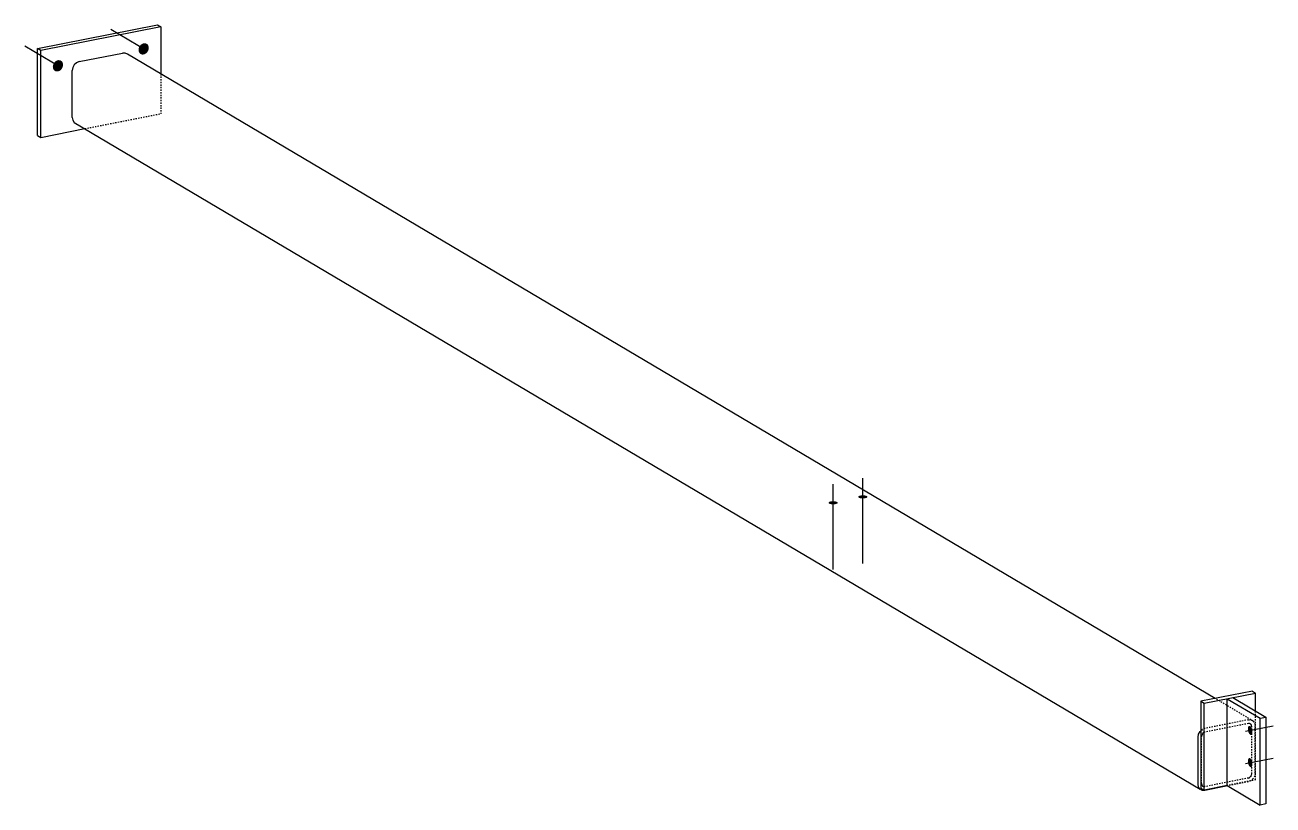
# Model space of a CAD drawing. Header units: millimetres. Extents: x 5 to 26112, y 5 to 1207.
# Drawn here: x 5 to 1897, y 24 to 1207 of the extents above; entities that cross this region are included whole.
import ezdxf

# ---------------------------------------------------------------- set-up
doc = ezdxf.new("R2010")
doc.units = ezdxf.units.MM
doc.linetypes.add('DXK_LINE_DOT2', pattern=[3.9198, 1.9599, -1.9599])
doc.layers.add('STÅL', color=7, linetype='Continuous')

msp = doc.modelspace()

# ---------------------------------------------------------------- hatches: boundary and pattern name
at = {"layer": 'STÅL', "linetype": 'Continuous'}
for points in [[(178.6, 1174.2), (179.7, 1175.7), (181, 1177), (182.5, 1178), (184.1, 1178.7), (185.7, 1179), (187.3, 1179), (188.8, 1178.5), (190.1, 1177.8), (191.2, 1176.7), (192, 1175.3), (192.5, 1173.7), (192.7, 1172), (192.5, 1170.2), (192, 1168.4), (191.2, 1166.7), (190.1, 1165.2), (188.8, 1163.9), (187.3, 1162.9), (185.7, 1162.2), (184.1, 1161.9), (182.5, 1161.9), (181, 1162.4), (179.7, 1163.1), (178.6, 1164.2), (177.8, 1165.6), (177.3, 1167.2), (177.1, 1168.9), (177.3, 1170.7), (177.8, 1172.5)], [(48.7, 1148.5), (49.8, 1150.1), (51.1, 1151.4), (52.6, 1152.4), (54.2, 1153.1), (55.8, 1153.4), (57.4, 1153.3), (58.9, 1152.9), (60.2, 1152.1), (61.3, 1151), (62.1, 1149.6), (62.6, 1148.1), (62.8, 1146.3), (62.6, 1144.5), (62.1, 1142.8), (61.3, 1141.1), (60.2, 1139.5), (58.9, 1138.2), (57.4, 1137.2), (55.8, 1136.6), (54.2, 1136.2), (52.6, 1136.3), (51.1, 1136.7), (49.8, 1137.5), (48.7, 1138.6), (47.9, 1140), (47.4, 1141.5), (47.2, 1143.3), (47.4, 1145.1), (47.9, 1146.8)], [(1274.9, 488.8), (1273.5, 488.8), (1272.1, 489), (1270.8, 489.3), (1269.7, 489.6), (1268.9, 490), (1268.3, 490.4), (1268, 490.9), (1268, 491.4), (1268.3, 491.9), (1268.9, 492.4), (1269.7, 492.8), (1270.8, 493.1), (1272.1, 493.4), (1273.5, 493.5), (1274.9, 493.6), (1276.4, 493.5), (1277.8, 493.4), (1279.1, 493.1), (1280.2, 492.8), (1281, 492.4), (1281.6, 491.9), (1281.9, 491.4), (1281.9, 490.9), (1281.6, 490.4), (1281, 490), (1280.2, 489.6), (1279.1, 489.3), (1277.8, 489), (1276.4, 488.8)], [(1229.9, 479.9), (1228.5, 480), (1227.1, 480.1), (1225.8, 480.4), (1224.7, 480.7), (1223.9, 481.1), (1223.3, 481.6), (1223, 482), (1223, 482.5), (1223.3, 483), (1223.9, 483.5), (1224.7, 483.9), (1225.8, 484.2), (1227.1, 484.5), (1228.5, 484.6), (1229.9, 484.7), (1231.4, 484.6), (1232.8, 484.5), (1234, 484.2), (1235.1, 483.9), (1236, 483.5), (1236.6, 483), (1236.9, 482.5), (1236.9, 482), (1236.6, 481.6), (1236, 481.1), (1235.1, 480.7), (1234, 480.4), (1232.8, 480.1), (1231.4, 480)], [(1865.3, 137.8), (1865.5, 136.4), (1865.6, 135), (1865.5, 133.7), (1865.3, 132.5), (1864.9, 131.6), (1864.4, 130.9), (1863.8, 130.4), (1863.1, 130.3), (1862.4, 130.5), (1861.7, 130.9), (1861, 131.7), (1860.3, 132.6), (1859.7, 133.8), (1859.2, 135.1), (1858.9, 136.6), (1858.7, 138), (1858.6, 139.4), (1858.7, 140.7), (1858.9, 141.9), (1859.3, 142.8), (1859.8, 143.5), (1860.4, 144), (1861.1, 144.1), (1861.8, 143.9), (1862.5, 143.5), (1863.3, 142.7), (1863.9, 141.7), (1864.5, 140.6), (1865, 139.2)], [(1865.3, 89), (1865.5, 87.5), (1865.6, 86.1), (1865.5, 84.8), (1865.3, 83.7), (1864.9, 82.7), (1864.4, 82), (1863.8, 81.6), (1863.1, 81.4), (1862.4, 81.6), (1861.7, 82.1), (1861, 82.8), (1860.3, 83.8), (1859.7, 85), (1859.2, 86.3), (1858.9, 87.7), (1858.7, 89.1), (1858.6, 90.5), (1858.7, 91.8), (1858.9, 93), (1859.3, 94), (1859.8, 94.7), (1860.4, 95.1), (1861.1, 95.2), (1861.8, 95.1), (1862.5, 94.6), (1863.3, 93.9), (1863.9, 92.9), (1864.5, 91.7), (1865, 90.4)]]:
    msp.add_hatch(color=96, dxfattribs=at).paths.add_polyline_path(points)

# ---------------------------------------------------------------- linework, layer by layer
at = {"layer": 'STÅL', "color": 2, "linetype": 'Continuous'}
for p, q in [((24, 1170.8), (205.9, 1206.7)), ((210.9, 1203.8), (29, 1167.9)), ((205.9, 1206.7), (210.9, 1203.8)), ((210.9, 1203.8), (210.9, 1132.3)), ((24, 1039.3), (24, 1170.8)), ((29, 1167.9), (24, 1170.8)), ((29, 1036.3), (29, 1167.9)), ((87, 1151.1), (152.8, 1164.1)), ((156.8, 1164.1), (152.8, 1164.1)), ((160.2, 1162.3), (156.8, 1164.1)), ((1809, 185.5), (160.2, 1162.3)), ((77.4, 1142.3), (76.6, 1137.8)), ((76.6, 1066.4), (76.6, 1137.8)), ((79.7, 1146.4), (77.4, 1142.3)), ((83, 1149.5), (79.7, 1146.4)), ((87, 1151.1), (83, 1149.5)), ((76.6, 1066.4), (77.4, 1062.2)), ((77.4, 1062.2), (79.7, 1059)), ((29, 1036.3), (95.8, 1049.5)), ((79.7, 1059), (1786.2, 48.1)), ((24, 1039.3), (29, 1036.3)), ((1865.4, 196.7), (1787.5, 181.3)), ((1792.5, 178.3), (1870.4, 193.7)), ((1865.4, 196.7), (1870.4, 193.7)), ((1870.4, 166.4), (1870.4, 193.7)), ((1787.5, 181.3), (1787.5, 49.7)), ((1787.5, 181.3), (1792.5, 178.3)), ((1792.5, 46.8), (1792.5, 178.3)), ((1827.1, 185.2), (1835.8, 186.9)), ((1827.1, 53.6), (1827.1, 185.2)), ((1827.1, 185.2), (1877.1, 155.6)), ((1835.8, 186.9), (1885.8, 157.3)), ((1877.1, 155.6), (1885.8, 157.3)), ((1877.1, 24), (1877.1, 155.6)), ((1885.8, 157.3), (1885.8, 25.7)), ((1783.9, 131.4), (1786.2, 135.5)), ((1787.5, 136.6), (1786.2, 135.5)), ((1783.1, 126.9), (1783.9, 131.4)), ((1783.1, 55.5), (1783.1, 126.9)), ((1783.9, 51.3), (1783.1, 55.5)), ((1786.2, 48.1), (1783.9, 51.3)), ((1789.5, 46.3), (1786.2, 48.1)), ((1787.5, 49.7), (1792.5, 46.8)), ((1793.5, 46.2), (1789.5, 46.3)), ((1827.1, 53.6), (1792.5, 46.8)), ((1828.1, 53.1), (1793.5, 46.2)), ((1827.1, 53.6), (1877.1, 24)), ((1885.8, 25.7), (1877.1, 24))]:
    msp.add_line(p, q, dxfattribs=at)
at = {"layer": 'STÅL', "color": 96, "linetype": 'Continuous'}
for p, q in [((189.5, 1167.7), (134.9, 1200.1)), ((59.6, 1142.1), (5, 1174.4)), ((1274.9, 390.2), (1274.9, 519.4)), ((1229.9, 381.3), (1229.9, 510.5)), ((1855.2, 135.8), (1896.7, 144)), ((1855.2, 87), (1896.7, 95.2))]:
    msp.add_line(p, q, dxfattribs=at)
at = {"layer": 'STÅL', "color": 7, "linetype": 'DXK_LINE_DOT2'}
for p, q in [((210.9, 1132.3), (210.9, 1072.2)), ((95.8, 1049.5), (210.9, 1072.2)), ((1866.7, 151.4), (1809, 185.5)), ((1859.3, 153.2), (1793.5, 140.2)), ((1859.3, 153.2), (1863.3, 153.1)), ((1863.3, 153.1), (1866.7, 151.4)), ((1866.7, 151.4), (1868.9, 148.1)), ((1870.4, 62.2), (1870.4, 166.4)), ((1789.5, 138.6), (1787.5, 136.6)), ((1793.5, 140.2), (1789.5, 138.6)), ((1791.5, 133.7), (1789.8, 132.2)), ((1793.5, 134.6), (1791.5, 133.7)), ((1859.3, 147.6), (1793.5, 134.6)), ((1861.3, 147.5), (1859.3, 147.6)), ((1863, 146.6), (1861.3, 147.5)), ((1864.1, 145), (1863, 146.6)), ((1864.5, 143), (1864.1, 145)), ((1864.5, 71.5), (1864.5, 143)), ((1868.9, 148.1), (1869.7, 144)), ((1869.7, 72.6), (1869.7, 144)), ((1788.7, 130.1), (1788.3, 127.9)), ((1788.3, 56.5), (1788.3, 127.9)), ((1789.8, 132.2), (1788.7, 130.1)), ((1859.3, 64.9), (1793.5, 51.9)), ((1870.4, 62.2), (1827.1, 53.6)), ((1859.3, 59.2), (1828.1, 53.1)), ((1859.3, 64.9), (1861.3, 65.7)), ((1863.3, 60.9), (1859.3, 59.2)), ((1861.3, 65.7), (1863, 67.3)), ((1863, 67.3), (1864.1, 69.3)), ((1866.7, 64), (1863.3, 60.9)), ((1864.1, 69.3), (1864.5, 71.5)), ((1868.9, 68.1), (1866.7, 64)), ((1869.7, 72.6), (1868.9, 68.1)), ((1788.3, 56.5), (1788.7, 54.4)), ((1788.7, 54.4), (1789.8, 52.8)), ((1789.8, 52.8), (1791.5, 51.9)), ((1791.5, 51.9), (1792.5, 51.9)), ((1792.5, 51.9), (1793.5, 51.9))]:
    msp.add_line(p, q, dxfattribs=at)

doc.saveas('drawing.dxf')
